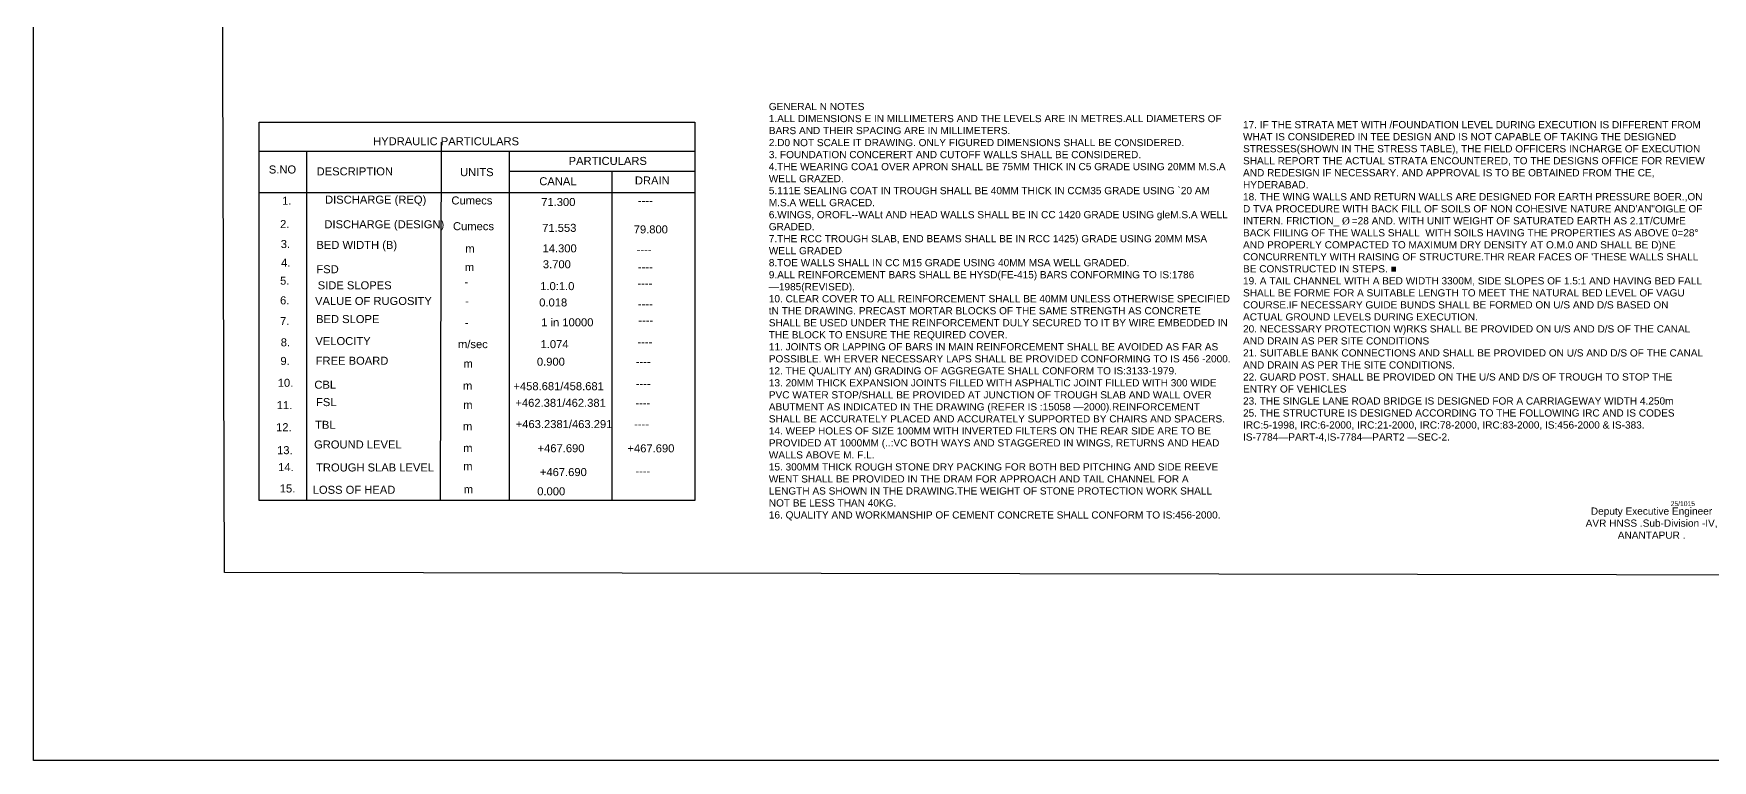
# Model space of a CAD drawing. Header units: inches. Extents: x 8.6 to 46.6, y 1.4 to 28.
# Drawn here: x 8.62 to 29.6, y 1.41 to 10.49 of the extents above; entities that cross this region are included whole.
import ezdxf

# ---------------------------------------------------------------- set-up
doc = ezdxf.new("R2010")
doc.units = ezdxf.units.IN
doc.header["$MEASUREMENT"] = 0
doc.layers.add('DIMENSION', color=7, linetype='Continuous')
doc.styles.get("Standard").update_dxf_attribs({"font": 'arial.ttf', "height": 0.06})

msp = doc.modelspace()

# ---------------------------------------------------------------- linework, layer by layer
at = {"layer": 'DIMENSION'}
for points in [[(46.62444, 27.38882), (46.62444, 1.41237), (8.61737, 1.41237), (8.61737, 28.04922), (46.62163, 28.04922), (46.62444, 27.38882)], [(10.92788, 26.50433), (43.41032, 26.51903), (43.30559, 3.70654), (11.00166, 3.75731), (10.92788, 26.50433)], [(11.43623, 9.02098), (16.87952, 9.02098)], [(12.0283, 9.02098), (12.0283, 4.65982)], [(13.70904, 9.13549), (13.69949, 4.65982)], [(14.55896, 9.02098), (14.55896, 4.65982)], [(14.55896, 8.77286), (16.87952, 8.77286)], [(15.84489, 8.77286), (15.84489, 4.65982)], [(11.43623, 8.50565), (16.87952, 8.50565)]]:
    msp.add_lwpolyline(points, dxfattribs=at)
msp.add_lwpolyline([(11.43623, 9.38361), (16.87952, 9.38361), (16.87952, 4.65982), (11.43623, 4.65982)], close=True, dxfattribs=at)

# ---------------------------------------------------------------- texts
for s, height, p in [('HYDRAULIC PARTICULARS ', 0.1, (12.85982, 9.09548)), ('S.NO', 0.1, (11.55682, 8.74292)), ('DESCRIPTION ', 0.1, (12.15423, 8.71942)), ('UNITS ', 0.1, (13.94644, 8.71002)), ('PARTICULARS ', 0.1, (15.30351, 8.8501)), ('CANAL ', 0.1, (14.9366, 8.59627)), ('DRAIN ', 0.1, (16.13141, 8.60567)), ('1.', 0.1, (11.72283, 8.35273)), ('DISCHARGE (REQ)', 0.1, (12.25974, 8.36672)), ('Cumecs', 0.1, (13.83872, 8.35605)), ('71.300', 0.1, (14.96079, 8.3367)), ('----', 0.1, (16.16891, 8.35465)), ('2.', 0.1, (11.69785, 8.06151)), ('DISCHARGE (DESIGN)', 0.1, (12.25141, 8.05886)), ('Cumecs', 0.1, (13.8584, 8.03472)), ('71.553', 0.1, (14.9732, 8.01419)), ('79.800', 0.1, (16.11674, 7.99489)), ('3.', 0.1, (11.70618, 7.81189)), ('BED WIDTH (B)', 0.1, (12.15149, 7.80092)), ('m', 0.1, (14.01262, 7.75602)), ('14.300', 0.1, (14.97734, 7.75784)), ('----', 0.1, (16.15327, 7.74463)), ('4.', 0.1, (11.71034, 7.57891)), ('FSD ', 0.1, (12.15149, 7.49722)), ('m', 0.1, (14.00606, 7.52322)), ('3.700', 0.1, (14.98148, 7.55938)), ('----', 0.1, (16.16891, 7.52564)), ('5.', 0.1, (11.69785, 7.35426)), ('SIDE SLOPES ', 0.1, (12.16797, 7.2965)), ('-', 0.1, (14.00278, 7.3396)), ('1.0:1.0', 0.1, (14.94838, 7.28649)), ('----', 0.1, (16.1637, 7.3223)), ('6.', 0.1, (11.69785, 7.1088)), ('VALUE OF RUGOSITY ', 0.1, (12.13467, 7.10096)), ('-', 0.1, (14.00937, 7.09939)), ('0.018', 0.1, (14.936, 7.08227)), ('7.', 0.1, (11.69785, 6.85086)), ('BED SLOPE ', 0.1, (12.14708, 6.87455)), ('1 in 10000', 0.1, (14.96082, 6.83419)), ('----', 0.1, (16.16891, 7.06421)), ('-', 0.1, (14.00609, 6.83052)), ('----', 0.1, (16.17413, 6.86087)), ('8.', 0.1, (11.70618, 6.5846)), ('VELOCITY ', 0.1, (12.13875, 6.59997)), ('m/sec', 0.1, (13.92078, 6.56166)), ('1.074', 0.1, (14.95255, 6.5613)), ('----', 0.1, (16.16369, 6.58974)), ('9.', 0.1, (11.70202, 6.35163)), ('FREE BOARD', 0.1, (12.14292, 6.35451)), ('m', 0.1, (13.98968, 6.31788)), ('0.900', 0.1, (14.90703, 6.34216)), ('----', 0.1, (16.14282, 6.34469)), ('10.', 0.1, (11.66854, 6.07888)), ('CBL', 0.1, (12.12627, 6.05497)), ('m', 0.1, (13.98312, 6.04246)), ('+458.681/458.681', 0.1, (14.61327, 6.0362)), ('----', 0.1, (16.14282, 6.06836)), ('11.', 0.1, (11.65605, 5.80014)), ('FSL', 0.1, (12.14706, 5.83755)), ('m', 0.1, (13.9864, 5.8031)), ('+462.381/462.381', 0.1, (14.6381, 5.82854)), ('+463.2381/463.291', 0.1, (14.64213, 5.56304)), ('----', 0.1, (16.13761, 5.82852)), ('12.', 0.1, (11.64773, 5.52439)), ('TBL', 0.1, (12.13466, 5.55376)), ('m', 0.1, (13.98311, 5.53663)), ('----', 0.1, (16.12195, 5.56261)), ('13.', 0.1, (11.66022, 5.23732)), ('GROUND LEVEL ', 0.1, (12.12216, 5.30831)), ('m', 0.1, (13.98639, 5.26448)), ('+467.690', 0.1, (14.91521, 5.26121)), ('+467.690', 0.1, (16.03848, 5.26021)), ('14.', 0.1, (11.67272, 5.02515)), ('TROUGH SLAB LEVEL', 0.1, (12.14715, 5.02125)), ('m', 0.1, (13.98639, 5.03738)), ('+467.690', 0.1, (14.94417, 4.96351)), ('15.', 0.1, (11.69353, 4.75889)), ('LOSS OF HEAD', 0.1, (12.10551, 4.74251)), ('m', 0.1, (13.99295, 4.74884)), ('0.000', 0.1, (14.91108, 4.7237)), ('----', 0.1, (16.13763, 4.97629)), ('25/1015', 0.06, (29.07506, 4.58909))]:
    msp.add_text(s, height=height, dxfattribs=at).set_placement(p)
at = {"layer": 'DIMENSION', "char_height": 0.09, "attachment_point": 1}
for s, insert, width in [('GENERAL N NOTES  \\P1.ALL DIMENSIONS E IN MILLIMETERS AND THE LEVELS ARE IN METRES.ALL DIAMETERS OF BARS AND THEIR SPACING ARE IN MILLIMETERS. \\P2.D0 NOT SCALE IT DRAWING. ONLY FIGURED DIMENSIONS SHALL BE CONSIDERED. \\P3. FOUNDATION CONCERERT AND CUTOFF WALLS SHALL BE CONSIDERED.\\P4.THE WEARING COA1 OVER APRON SHALL BE 75MM THICK IN C5 GRADE USING 20MM M.S.A WELL GRAZED. \\P5.111E SEALING COAT IN TROUGH SHALL BE 40MM THICK IN CCM35 GRADE USING `20 AM M.S.A WELL GRACED.\\P6.WINGS, OROFL--WALt AND HEAD WALLS SHALL BE IN CC 1420 GRADE USING gleM.S.A WELL GRADED. \\P7.THE RCC TROUGH SLAB, END BEAMS SHALL BE IN RCC 1425) GRADE USING 20MM MSA WELL GRADED \\P8.TOE WALLS SHALL IN CC M15 GRADE USING 40MM MSA WELL GRADED. \\P9.ALL REINFORCEMENT BARS SHALL BE HYSD(FE-415) BARS CONFORMING TO IS:1786 —1985(REVISED). \\P10. CLEAR COVER TO ALL REINFORCEMENT SHALL BE 40MM UNLESS OTHERWISE SPECIFIED tN THE DRAWING. PRECAST MORTAR BLOCKS OF THE SAME STRENGTH AS CONCRETE SHALL BE USED UNDER THE REINFORCEMENT DULY SECURED TO IT BY WIRE EMBEDDED IN THE BLOCK TO ENSURE THE REQUIRED COVER. \\P11. JOINTS OR LAPPING OF BARS IN MAIN REINFORCEMENT SHALL BE AVOIDED AS FAR AS POSSIBLE. WH ERVER NECESSARY LAPS SHALL BE PROVIDED CONFORMING TO IS 456 -2000. \\P12. THE QUALITY AN) GRADING OF AGGREGATE SHALL CONFORM TO IS:3133-1979. \\P13. 20MM THICK EXPANSION JOINTS FILLED WITH ASPHALTIC JOINT FILLED WITH 300 WIDE PVC WATER STOP/SHALL BE PROVIDED AT JUNCTION OF TROUGH SLAB AND WALL OVER ABUTMENT AS INDICATED IN THE DRAWING (REFER IS :15058 —2000).REINFORCEMENT SHALL BE ACCURATELY PLACED AND ACCURATELY SUPPORTED BY CHAIRS AND SPACERS. \\P14. WEEP HOLES OF SIZE 100MM WITH INVERTED FILTERS ON THE REAR SIDE ARE TO BE PROVIDED AT 1000MM (..:VC BOTH WAYS AND STAGGERED IN WINGS, RETURNS AND HEAD WALLS ABOVE M. F.L. \\P15. 300MM THICK ROUGH STONE DRY PACKING FOR BOTH BED PITCHING AND SIDE REEVE WENT SHALL BE PROVIDED IN THE DRAM FOR APPROACH AND TAIL CHANNEL FOR A LENGTH AS SHOWN IN THE DRAWING.THE WEIGHT OF STONE PROTECTION WORK SHALL NOT BE LESS THAN 40KG. \\P16. QUALITY AND WORKMANSHIP OF CEMENT CONCRETE SHALL CONFORM TO IS:456-2000. ', (17.80501, 9.62441), 5.7671592), ('17. IF THE STRATA MET WITH /FOUNDATION LEVEL DURING EXECUTION IS DIFFERENT FROM WHAT IS CONSIDERED IN TEE DESIGN AND IS NOT CAPABLE OF TAKING THE DESIGNED STRESSES(SHOWN IN THE STRESS TABLE), THE FIELD OFFICERS INCHARGE OF EXECUTION SHALL REPORT THE ACTUAL STRATA ENCOUNTERED, TO THE DESIGNS OFFICE FOR REVIEW AND REDESIGN IF NECESSARY. AND APPROVAL IS TO BE OBTAINED FROM THE CE,  HYDERABAD. \\P18. THE WING WALLS AND RETURN WALLS ARE DESIGNED FOR EARTH PRESSURE BOER.,ON D TVA PROCEDURE WITH BACK FILL OF SOILS OF NON COHESIVE NATURE AND\'AN"OIGLE OF INTERN. FRICTION_ {\\fTimes New Roman|b0|i0|c0|p18;Ø\\fMS Shell Dlg 2|b0|i0|c0|p0;\\H0.70833x; }=28 AND. WITH UNIT WEIGHT OF SATURATED EARTH AS 2.1T/CUMrE BACK FIILING OF THE WALLS SHALL  WITH SOILS HAVING THE PROPERTIES AS ABOVE 0=28° AND PROPERLY COMPACTED TO MAXIMUM DRY DENSITY AT O.M.0 AND SHALL BE D)NE CONCURRENTLY WITH RAISING OF STRUCTURE.THR REAR FACES OF \'THESE WALLS SHALL BE CONSTRUCTED IN STEPS. ■ \\P19. A TAIL CHANNEL WITH A BED WIDTH 3300M, SIDE SLOPES OF 1.5:1 AND HAVING BED FALL  SHALL BE FORME FOR A SUITABLE LENGTH TO MEET THE NATURAL BED LEVEL OF VAGU COURSE.IF NECESSARY GUIDE BUNDS SHALL BE FORMED ON U/S AND D/S BASED ON ACTUAL GROUND LEVELS DURING EXECUTION. \\P20. NECESSARY PROTECTION W)RKS SHALL BE PROVIDED ON U/S AND D/S OF THE CANAL AND DRAIN AS PER SITE CONDITIONS\\P21. SUITABLE BANK CONNECTIONS AND SHALL BE PROVIDED ON U/S AND D/S OF THE CANAL AND DRAIN AS PER THE SITE CONDITIONS. \\P22. GUARD POST. SHALL BE PROVIDED ON THE U/S AND D/S OF TROUGH TO STOP THE ENTRY OF VEHICLES \\P23. THE SINGLE LANE ROAD BRIDGE IS DESIGNED FOR A CARRIAGEWAY WIDTH 4.250m \\P25. THE STRUCTURE IS DESIGNED ACCORDING TO THE FOLLOWING IRC AND IS CODES IRC:5-1998, IRC:6-2000, IRC:21-2000, IRC:78-2000, IRC:83-2000, IS:456-2000 & IS-383. IS-7784—PART-4,IS-7784—PART2 —SEC-2. ', (23.73085, 9.39786), 5.7671592), ('\\pi0.18366;Deputy Executive Engineer \\P\\pi0.11911;AVR HNSS .Sub-Division -IV,\\P\\pi0.5208;ANANTAPUR .', (27.89306, 4.57122), 1.8759631)]:
    msp.add_mtext(s, dxfattribs=dict(at, insert=insert, width=width))

doc.saveas('drawing.dxf')
